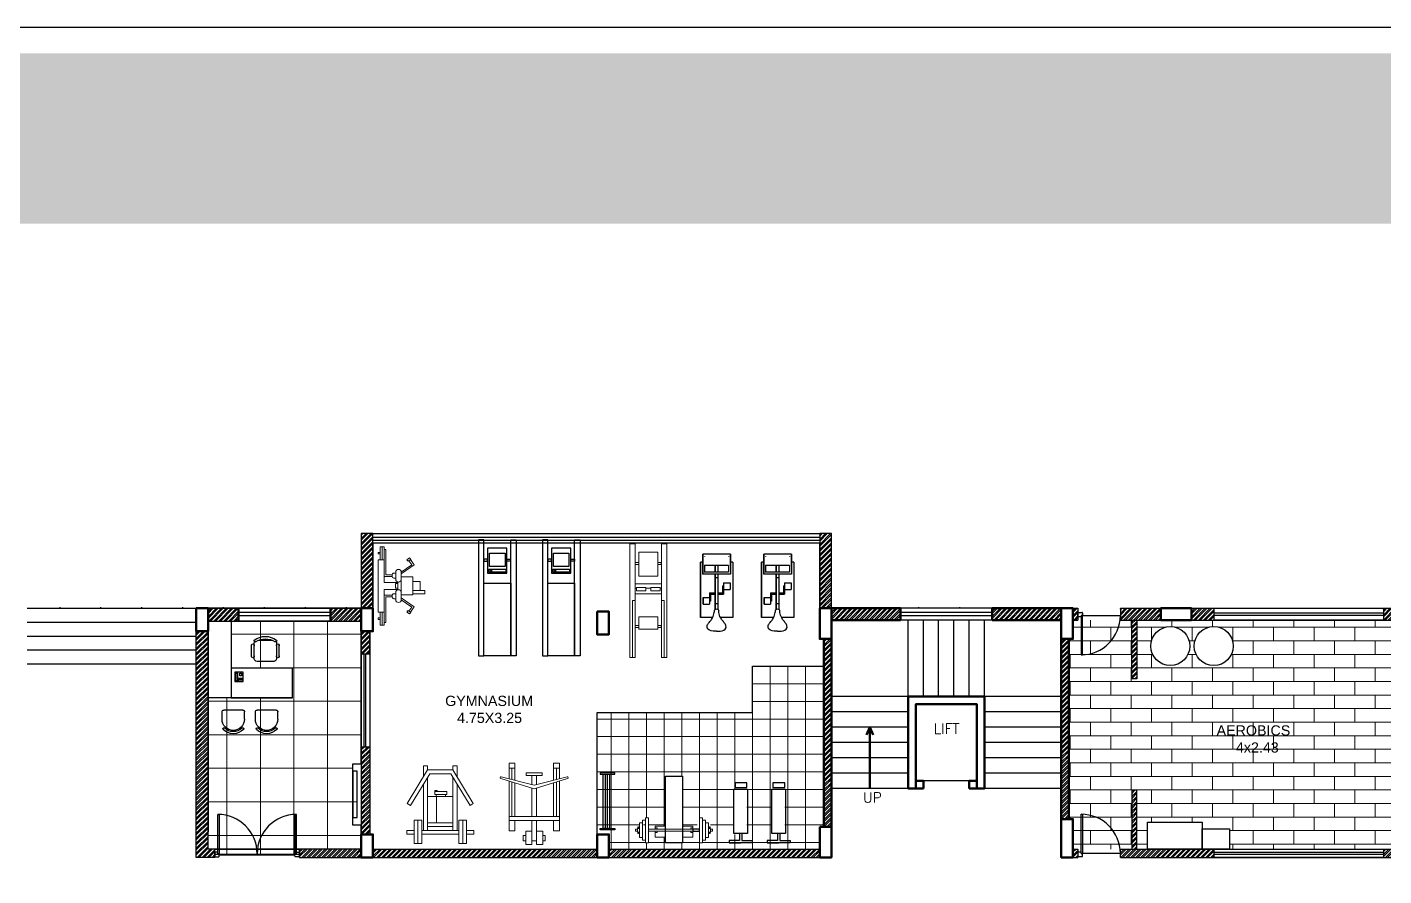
# Model space of a CAD drawing. Header units: millimetres. Extents: x 1521 to 3683, y 1649 to 3322.
# Drawn here: x 1606.5 to 1620.91, y 1668.2 to 1677.22 of the extents above; entities that cross this region are included whole.
import ezdxf
from ezdxf.enums import TextEntityAlignment as Align

# ---------------------------------------------------------------- set-up
doc = ezdxf.new("R2010")
doc.units = ezdxf.units.MM
doc.header["$LTSCALE"] = 0.1
doc.layers.add('4', color=6, linetype='Continuous')
for name, color, linetype, lineweight in [('___zmena A', 1, 'Continuous', 9), ('COL', 1, 'Continuous', 50), ('plan wall', 7, 'Continuous', 25), ('WALL', 7, 'Continuous', 50), ('WIN', 8, 'Continuous', 25)]:
    doc.layers.add(name, color=color, linetype=linetype, lineweight=lineweight)
doc.styles.add('ATTR', font='romans.shx', dxfattribs={"width": 0.8, "height": 2.52})
doc.styles.add('style3', font='simplex.shx')
doc.styles.add('WORKING', font='ARIALN.TTF')
pattern_1 = [(45, (959.437575, 807.466503), (-0.0265249055, 0.0265249055), []), (45, (959.437575, 807.48526), (-0.0265249055, 0.0265249055), [])]

# ---------------------------------------------------------------- blocks, each defined once
blk = doc.blocks.new('rotoper_plan')
at = {"color": 0, "linetype": 'Continuous'}
for p, q in [((-0.686, 0.175), (-0.686, 0.043)), ((-0.086, 0.175), (-0.686, 0.175)), ((-0.199, 0.15), (-0.218, 0.15)), ((-0.218, 0.15), (-0.218, -0.15)), ((-0.118, 0.15), (-0.199, 0.15)), ((-0.123, 0.15), (0, 0.15)), ((-0.005, 0.15), (-0.118, 0.15)), ((-0.086, 0.175), (-0.086, 0.15)), ((0, 0.15), (-0.005, 0.15)), ((0, 0.15), (0, -0.15)), ((-0.537, 0.015), (-0.597, 0.015)), ((-0.258, 0.015), (-0.537, 0.015)), ((-0.537, 0.015), (-0.537, -0.015)), ((-0.312, 0.075), (-0.432, 0.075)), ((-0.432, 0.065), (-0.432, 0.075)), ((-0.432, 0.015), (-0.432, 0.065)), ((-0.343, 0.065), (-0.432, 0.065)), ((-0.419, 0.015), (-0.419, 0.065)), ((-0.312, 0.145), (-0.383, 0.145)), ((-0.383, 0.075), (-0.383, 0.145)), ((-0.343, 0.065), (-0.343, 0.075)), ((-0.312, 0.075), (-0.312, 0.145)), ((-0.218, 0.015), (-0.258, 0.015)), ((-0.258, 0.015), (-0.258, -0.015)), ((-0.123, 0.13), (-0.194, 0.13)), ((-0.194, 0.13), (-0.194, -0.13)), ((-0.123, 0.015), (-0.194, 0.015)), ((-0.123, 0.13), (-0.123, -0.13)), ((-0.123, 0.015), (-0.123, -0.015)), ((-0.024, 0.13), (-0.025, 0.13)), ((-0.686, -0.043), (-0.686, -0.175)), ((-0.597, -0.015), (-0.484, -0.015)), ((-0.537, -0.015), (-0.597, -0.015)), ((-0.419, -0.075), (-0.539, -0.075)), ((-0.539, -0.145), (-0.539, -0.075)), ((-0.539, -0.145), (-0.468, -0.145)), ((-0.468, -0.145), (-0.539, -0.145)), ((-0.258, -0.015), (-0.537, -0.015)), ((-0.453, -0.015), (-0.529, -0.015)), ((-0.529, -0.015), (-0.352, -0.015)), ((-0.529, -0.015), (-0.453, -0.015)), ((-0.352, -0.015), (-0.529, -0.015)), ((-0.419, -0.065), (-0.508, -0.065)), ((-0.508, -0.065), (-0.508, -0.075)), ((-0.484, -0.015), (-0.453, -0.015)), ((-0.468, -0.145), (-0.468, -0.075)), ((-0.468, -0.145), (-0.468, -0.075)), ((-0.453, -0.015), (-0.432, -0.015)), ((-0.428, -0.015), (-0.432, -0.015)), ((-0.432, -0.065), (-0.432, -0.015)), ((-0.419, -0.015), (-0.428, -0.015)), ((-0.419, -0.015), (-0.263, -0.015)), ((-0.419, -0.065), (-0.419, -0.015)), ((-0.419, -0.075), (-0.419, -0.065)), ((-0.352, -0.015), (-0.263, -0.015)), ((-0.263, -0.015), (-0.352, -0.015)), ((-0.232, -0.015), (-0.324, -0.015)), ((-0.324, -0.015), (-0.232, -0.015)), ((-0.263, -0.015), (-0.232, -0.015)), ((-0.218, -0.015), (-0.258, -0.015)), ((-0.232, -0.015), (-0.218, -0.015)), ((-0.118, -0.13), (-0.199, -0.13)), ((-0.194, -0.015), (-0.123, -0.015)), ((-0.123, -0.015), (-0.194, -0.015)), ((-0.024, -0.13), (-0.025, -0.13)), ((-0.686, -0.175), (-0.086, -0.175)), ((-0.086, -0.175), (-0.686, -0.175)), ((-0.218, -0.15), (-0.213, -0.15)), ((-0.199, -0.15), (-0.218, -0.15)), ((-0.213, -0.15), (-0.194, -0.15)), ((-0.118, -0.15), (-0.199, -0.15)), ((-0.194, -0.15), (-0.123, -0.15)), ((-0.123, -0.15), (0, -0.15)), ((-0.005, -0.15), (-0.118, -0.15)), ((-0.086, -0.15), (-0.086, -0.175)), ((0, -0.15), (-0.005, -0.15))]:
    blk.add_line(p, q, dxfattribs=at)
for points in [[(-0.834, 0), (-0.834, 0.005), (-0.834, 0.019), (-0.833, 0.038), (-0.829, 0.059), (-0.822, 0.078), (-0.81, 0.094), (-0.794, 0.103), (-0.771, 0.101), (-0.762, 0.097), (-0.753, 0.092), (-0.745, 0.087), (-0.737, 0.08), (-0.729, 0.074), (-0.721, 0.067), (-0.713, 0.06), (-0.705, 0.054), (-0.689, 0.045), (-0.674, 0.037), (-0.658, 0.032), (-0.644, 0.028), (-0.631, 0.026), (-0.621, 0.024), (-0.615, 0.024), (-0.613, 0.024)], [(-0.834, 0), (-0.834, -0.005), (-0.834, -0.019), (-0.833, -0.038), (-0.829, -0.059), (-0.822, -0.078), (-0.81, -0.094), (-0.794, -0.103), (-0.771, -0.101), (-0.762, -0.097), (-0.753, -0.092), (-0.745, -0.087), (-0.737, -0.08), (-0.729, -0.074), (-0.721, -0.067), (-0.713, -0.06), (-0.705, -0.054), (-0.689, -0.045), (-0.674, -0.037), (-0.658, -0.032), (-0.644, -0.028), (-0.631, -0.026), (-0.621, -0.024), (-0.615, -0.024), (-0.613, -0.024)]]:
    blk.add_lwpolyline(points, dxfattribs=at)
blk.add_arc((-0.616, 0), 0.0238, 278.9612, 81.0411, dxfattribs=at)
blk = doc.blocks.new('vzpírací lavice')
at = {"layer": '___zmena A', "color": 7, "ltscale": 5}
for p, q in [((-506, 993), (-541, 993)), ((-541, 993), (-541, 957)), ((-506, 993), (-506, 1009)), ((-506, 1009), (-470, 1009)), ((-506, 993), (-506, 941)), ((-488, 1036), (-498, 1036)), ((-498, 1036), (-498, 1009)), ((-488, 1009), (-488, 1036)), ((-470, 993), (-470, 1108)), ((-416, 1108), (-470, 1108)), ((-470, 993), (-470, 842)), ((-416, 993), (-416, 1156)), ((-416, 1156), (-416, 993)), ((-361, 1156), (-416, 1156)), ((-416, 993), (-416, 794)), ((-416, 794), (-416, 993)), ((-361, 993), (-361, 1200)), ((-361, 1200), (-307, 1200)), ((-361, 1200), (-361, 993)), ((-361, 993), (-361, 750)), ((-361, 750), (-361, 993)), ((-307, 1200), (-307, 993)), ((421, 993), (-307, 993)), ((-307, 750), (-307, 993)), ((-186, 993), (-186, 1098)), ((-186, 1098), (0, 1098)), ((-186, 993), (-186, 1016)), ((-186, 1016), (-150, 1016)), ((-150, 1016), (-150, 993)), ((-121, 993), (607, 993)), ((0, 0), (0, 1200)), ((0, 1200), (300, 1200)), ((300, 0), (300, 1200)), ((486, 1098), (300, 1098)), ((486, 1016), (450, 1016)), ((450, 1016), (450, 993)), ((486, 993), (486, 1098)), ((486, 993), (486, 1016)), ((661, 1200), (607, 1200)), ((607, 1200), (607, 993)), ((607, 750), (607, 993)), ((661, 993), (661, 1200)), ((661, 1200), (661, 993)), ((661, 1156), (716, 1156)), ((661, 993), (661, 750)), ((661, 750), (661, 993)), ((716, 993), (716, 1156)), ((716, 1156), (716, 993)), ((716, 1108), (770, 1108)), ((716, 993), (716, 794)), ((716, 794), (716, 993)), ((770, 993), (770, 1108)), ((806, 1009), (770, 1009)), ((770, 993), (770, 842)), ((788, 1009), (788, 1036)), ((788, 1036), (798, 1036)), ((798, 1036), (798, 1009)), ((806, 993), (806, 1009)), ((806, 993), (841, 993)), ((806, 993), (806, 941)), ((841, 993), (841, 957)), ((-506, 957), (-541, 957)), ((-506, 941), (-470, 941)), ((-498, 914), (-498, 941)), ((-488, 914), (-498, 914)), ((-488, 941), (-488, 914)), ((-416, 842), (-470, 842)), ((-361, 794), (-416, 794)), ((-361, 750), (-307, 750)), ((421, 957), (-307, 957)), ((-186, 901), (-186, 957)), ((-186, 934), (-150, 934)), ((0, 901), (-186, 901)), ((-150, 934), (-150, 957)), ((-121, 957), (607, 957)), ((300, 901), (486, 901)), ((450, 934), (450, 957)), ((486, 934), (450, 934)), ((486, 901), (486, 957)), ((661, 750), (607, 750)), ((661, 794), (716, 794)), ((716, 842), (770, 842)), ((806, 941), (770, 941)), ((788, 941), (788, 914)), ((788, 914), (798, 914)), ((798, 914), (798, 941)), ((806, 957), (841, 957)), ((300, 0), (0, 0))]:
    blk.add_line(p, q, dxfattribs=at)
blk = doc.blocks.new('ddd')
at = {"layer": 'plan wall'}
for p, q in [((226275686580.91989, 349455260869.21539), (226275686580.91989, 349455260743.58807)), ((226275686620.91989, 349455260869.21539), (226275686620.91989, 349455260743.58807)), ((226275686580.91989, 349455260743.58807), (226275686394.23669, 349455260743.58807)), ((226275686394.23669, 349455260743.58807), (226275686394.23669, 349455260703.58807)), ((226275686394.23669, 349455260703.58807), (226275686600.91989, 349455260703.58807)), ((226275686807.60309, 349455260703.58807), (226275686600.91989, 349455260703.58807)), ((226275686620.91989, 349455260743.58807), (226275686807.60309, 349455260743.58807)), ((226275686807.60309, 349455260743.58807), (226275686807.60309, 349455260703.58807))]:
    blk.add_line(p, q, dxfattribs=at)
for points in [[(226275686722.34561, 349455260869.21539), (226275686479.49411, 349455260869.21539), (226275686479.49411, 349455261667.58899), (226275686722.34561, 349455261667.58899)], [(226275686498.53479, 349455261698.73853), (226275686712.93039, 349455261698.73853), (226275686712.93039, 349455261784.46118), (226275686498.53479, 349455261784.46118)]]:
    blk.add_lwpolyline(points, close=True, dxfattribs=at)
blk = doc.blocks.new('multipress')
at = {"layer": '___zmena A', "color": 7, "ltscale": 5}
for points in [[(-776, 1164), (-903, 1164), (-903, 1231), (-776, 1231)], [(-637, 1231), (30, 1231)], [(170, 1231), (297, 1231), (297, 1164), (170, 1164)], [(30, 1164), (-637, 1164)], [(-607, 333), (-607, 1164), (-531, 1164), (-531, 207)], [(0, 333), (0, 1164), (-76, 1164), (-76, 207)], [(-493, 144), (-839, 717), (-897, 683), (-531, 77)], [(-114, 144), (233, 717), (290, 683), (-76, 77)], [(-531, 77), (-531, 0), (-607, 0), (-607, 203)], [(-531, 77), (-76, 77)], [(-114, 144), (-493, 144)], [(-76, 77), (-76, 0), (0, 0), (0, 203)]]:
    blk.add_lwpolyline(points, dxfattribs=at)
for points in [[(-776, 1400), (-707, 1400), (-707, 982), (-776, 982)], [(-707, 1400), (-637, 1400), (-637, 982), (-707, 982)], [(100, 1400), (30, 1400), (30, 982), (100, 982)], [(170, 1400), (100, 1400), (100, 982), (170, 982)], [(-531, 1093), (-76, 1093), (-76, 1027), (-531, 1027)], [(-531, 1027), (-369, 1027), (-369, 555), (-531, 555)], [(-369, 1027), (-76, 1027), (-76, 555), (-369, 555)], [(-400, 520), (-188, 520), (-188, 465), (-400, 465)], [(-379, 520), (-210, 520), (-210, 555), (-379, 555)], [(-400, 465), (-359, 465), (-359, 445), (-400, 445)]]:
    blk.add_lwpolyline(points, close=True, dxfattribs=at)
blk = doc.blocks.new('přitahovací hrazda')
at = {"layer": '___zmena A', "color": 7, "ltscale": 5}
for p, q in [((-853, 340), (-853, 964)), ((-52, 340), (-52, 964)), ((-453, 465), (-1053, 279)), ((-453, 401), (-1045, 248)), ((-853, 94), (-853, 297)), ((-454, 465), (146, 279)), ((-454, 401), (138, 248)), ((-52, 94), (-52, 297)), ((-905, 94), (-802, 94)), ((-104, 94), (0, 94))]:
    blk.add_line(p, q, dxfattribs=at)
for points in [[(-493, 1466), (-605, 1466), (-605, 1229), (-493, 1229)], [(-412, 1466), (-300, 1466), (-300, 1229), (-412, 1229)], [(-605, 1400), (-649, 1400), (-649, 1303), (-605, 1303)], [(-300, 1400), (-256, 1400), (-256, 1303), (-300, 1303)], [(-905, 1037), (0, 1037), (0, 964), (-905, 964)], [(-596, 227), (-311, 227), (-311, 174), (-596, 174)]]:
    blk.add_lwpolyline(points, close=True, dxfattribs=at)
for points in [[(-493, 1037), (-493, 1400), (-412, 1400), (-412, 1037)], [(-802, 1037), (-802, 1219), (-905, 1219), (-905, 324)], [(-104, 1037), (-104, 1219), (0, 1219), (0, 324)], [(-802, 356), (-802, 964)], [(-493, 452), (-493, 964)], [(-412, 964), (-412, 452)], [(-104, 356), (-104, 964)], [(-905, 284), (-905, 0), (-802, 0), (-802, 311)], [(-412, 390), (-412, 227), (-493, 227), (-493, 390)], [(0, 283), (0, 0), (-104, 0), (-104, 310)]]:
    blk.add_lwpolyline(points, dxfattribs=at)
for centre, start, end in [((-1049, 263), 104.5105, 284.5105), ((142, 263), 255.4895, 75.4895)]:
    blk.add_arc(centre, 16, start, end, dxfattribs=at)
blk = doc.blocks.new('posilovač prsou')
at = {"layer": '___zmena A', "color": 7, "ltscale": 5}
for points in [[(-604, -38), (-577, -38), (-577, 0), (-604, 0)], [(604, -38), (577, -38), (577, 0), (604, 0)], [(-472, -74), (-706, -74), (-706, -38), (-472, -38)], [(-472, -111), (-706, -111), (-706, -74), (-472, -74)], [(472, -74), (706, -74), (706, -38), (472, -38)], [(472, -111), (706, -111), (706, -74), (472, -74)], [(-42, -354), (42, -354), (42, -315), (-42, -315)], [(-443, -539), (-471, -519), (-505, -568), (-478, -587)], [(81, -628), (145, -628), (145, -841), (81, -841)], [(443, -539), (471, -519), (505, -568), (478, -587)]]:
    blk.add_lwpolyline(points, close=True, dxfattribs=at)
for points in [[(-62, -111), (-472, -111), (-472, 0), (0, 0)], [(62, -111), (472, -111), (472, 0), (0, 0)], [(-167, -111), (-657, -111), (-657, -140), (-198, -140)], [(-198, -111), (-167, -111), (-167, -255)], [(-198, -254), (-198, -140)], [(-62, -111), (-62, -354), (-20, -354)], [(62, -111), (62, -354), (20, -354)], [(198, -111), (167, -111), (167, -255)], [(167, -111), (657, -111), (657, -140), (198, -140)], [(198, -254), (198, -140)], [(-217, -418), (-379, -648), (-401, -633)], [(-381, -605), (-249, -418)], [(-248, -318), (-119, -318)], [(-119, -418), (-248, -418)], [(-230, -285), (-230, -318), (-140, -318), (-140, -285)], [(-181, -252), (-188, -252)], [(0, -417), (-162, -417), (-162, -628), (0, -628)], [(-112, -417), (0, -417)], [(0, -354), (-72, -354)], [(0, -354), (72, -354)], [(112, -417), (0, -417)], [(0, -417), (162, -417), (162, -628), (0, -628)], [(248, -318), (119, -318)], [(119, -418), (248, -418)], [(230, -285), (230, -318), (140, -318), (140, -285)], [(181, -252), (188, -252)], [(217, -418), (379, -648), (401, -633)], [(381, -605), (249, -418)], [(-401, -633), (-474, -582), (-454, -553), (-381, -605)], [(0, -628), (-81, -628), (-81, -757), (0, -757)], [(0, -628), (81, -628), (81, -757), (0, -757)], [(401, -633), (474, -582), (454, -553), (381, -605)]]:
    blk.add_lwpolyline(points, dxfattribs=at)
for centre, start, end in [((-248, -368), 90, 270), ((-119, -368), 270, 90), ((119, -368), 90, 270), ((248, -368), 270, 90)]:
    blk.add_arc(centre, 49.9, start, end, dxfattribs=at)
for start_param, end_param in [(3.141593, 6.283185), (7.779961, 7.928003)]:
    blk.add_ellipse((-185, -285), major_axis=(-45.2, 0), ratio=0.726738, start_param=start_param, end_param=end_param, dxfattribs=at)
at = {"layer": '___zmena A', "color": 7, "ltscale": 5, "extrusion": (0, 0, -1)}
for start_param, end_param in [(3.141593, 6.283185), (7.779961, 7.928003)]:
    blk.add_ellipse((185, -285), major_axis=(45.2, 0), ratio=0.726738, start_param=start_param, end_param=end_param, dxfattribs=at)
blk = doc.blocks.new('CHAIR7')
for p, q in [((5.1, 15), (17.9, 15)), ((0, 9), (0, -9)), ((20, 12), (3, 12)), ((23, -7.4), (23, 7.4)), ((3, -12), (20, -12)), ((5.1, -15), (17.9, -15))]:
    blk.add_line(p, q)
for centre, radius, start, end in [((5.6, 13.5), 1.56, 73.7398, 286.2602), ((17.4, 13.5), 1.56, 253.7398, 106.2602), ((3, 9), 3, 90, 180), ((20, 9), 3, 62.4156, 90), ((22.3, 11.1), 1.1, 53.3099, 212.0274), ((4.8, 0), 19.6, 327.5758, 32.4242), ((7, 0), 20, 323.1301, 36.8699), ((3, -9), 3, 180, 270), ((5.6, -13.5), 1.56, 73.7398, 286.2602), ((17.4, -13.5), 1.56, 253.7398, 106.2602), ((20, -9), 3, 270, 297.5844), ((22.3, -11.1), 1.1, 147.9726, 306.6901)]:
    blk.add_arc(centre, radius, start, end)
blk = doc.blocks.new('http...pointasearch.autodesk.com.GeneralSymbolsCatalog.idropxml.MULTI_LINE_TELEPHONE.xml.MULTI_LINE_TELEPHONE')
for p, q in [((-4.5, 0), (4.5, 0)), ((-4.5, -10), (-4.5, 0)), ((4.5, 0), (4.5, -10)), ((4.5, -10), (-4.5, -10)), ((-4, -0.5), (-4, -3)), ((-4, -3), (-3.25, -3)), ((-1.25, -0.5), (-3.75, -0.5)), ((-3.75, -0.5), (-3.75, -2.75)), ((-3.75, -2.75), (-3.25, -2.75)), ((-3.75, -9.5), (-3.75, -7.25)), ((-3.75, -7.25), (-3.25, -7.25)), ((-1.25, -9.5), (-3.75, -9.5)), ((-3.25, -1), (-1.75, -1)), ((-3.25, -1), (-3.25, -9)), ((-3.25, -9), (-1.75, -9)), ((-1.75, -9), (-1.75, -1)), ((-1.75, -2.75), (-1.25, -2.75)), ((-1.75, -3), (-1, -3)), ((-1.75, -7.25), (-1.25, -7.25)), ((-1.25, -2.75), (-1.25, -0.5)), ((-1.25, -7.25), (-1.25, -9.5)), ((-1, -3), (-1, -0.5)), ((-0.5, -1.5), (-0.5, -3.5)), ((4, -1.5), (-0.5, -1.5)), ((-0.5, -2.5), (4, -2.5)), ((-0.5, -3.5), (4, -3.5)), ((0.75, -6), (0.75, -9)), ((2.75, -6), (0.75, -6)), ((0.75, -9), (2.75, -9)), ((2.75, -9), (2.75, -6)), ((4, -3.5), (4, -1.5))]:
    blk.add_line(p, q)
at = {"style": 'ATTR', "width": 0.8, "flags": 9}
blk.add_attdef('ESTCODE', (0, 0), '', height=0.0000256, dxfattribs=at)
blk = doc.blocks.new('chair cor')
for p, q in [((-27.5, 22.5), (-27.5, 4)), ((23.5, 0), (-23.5, 0)), ((27.5, 22.5), (27.5, 4))]:
    blk.add_line(p, q)
for centre, radius, start, end in [((0, 22.5), 27.5, 0, 180), ((-23.4, 45.8), 2.5, 135, 315.221), ((0, 22.5), 35.5, 45.1027, 135.1027), ((0, 22.5), 30.5, 45.1196, 135.1196), ((23.3, 45.9), 2.5, 225, 45.1105), ((-23.5, 4), 4, 179.6528, 270), ((23.5, 4), 4, 270, 0.3472)]:
    blk.add_arc(centre, radius, start, end)
blk = doc.blocks.new('posilovač břišních svalů')
at = {"layer": '___zmena A', "color": 7, "ltscale": 5}
for p, q in [((-1219, 534), (-1219, 556)), ((-1219, 284), (-1219, 368)), ((-1219, 118), (-1219, 94))]:
    blk.add_line(p, q, dxfattribs=at)
for points in [[(-2000, 650), (0, 650), (0, 556), (-2000, 556)], [(-1856, 493), (-1428, 493), (-1428, 160), (-1856, 160)], [(-1636, 493), (-1669, 493), (-1669, 556), (-1636, 556)], [(-1295, 556), (-1119, 556), (-1119, 94), (-1295, 94)], [(-1233, 534), (-1175, 534), (-1175, 368), (-1233, 368)], [(-1000, 556), (0, 556), (0, 603), (-1000, 603)], [(-712, 493), (-495, 493), (-495, 160), (-712, 160)], [(-527, 493), (-560, 493), (-560, 556), (-527, 556)], [(-1233, 284), (-1175, 284), (-1175, 118), (-1233, 118)], [(-2000, 0), (0, 0), (0, 94), (-2000, 94)], [(-1636, 160), (-1669, 160), (-1669, 97), (-1636, 97)], [(-1000, 94), (0, 94), (0, 47), (-1000, 47)], [(-527, 160), (-560, 160), (-560, 97), (-527, 97)]]:
    blk.add_lwpolyline(points, close=True, dxfattribs=at)
blk = doc.blocks.new('dd')
at = {"layer": 'plan wall', "elevation": 0}
for points in [[(226275675447.67401, 349455262498.04309), (226275675447.67401, 349455260498.04303), (226275675541.67151, 349455260498.04303), (226275675541.67151, 349455262498.04309)], [(226275675604.4386, 349455262353.83917), (226275675604.4386, 349455261925.93341), (226275675937.91891, 349455261925.93341), (226275675937.91891, 349455262353.83917)], [(226275676097.67401, 349455262498.04309), (226275676097.67401, 349455260498.04303), (226275676003.67651, 349455260498.04303), (226275676003.67651, 349455262498.04309)], [(226275675604.4386, 349455262133.98889), (226275675604.4386, 349455262166.82397), (226275675541.67151, 349455262166.82397), (226275675541.67151, 349455262133.98889)], [(226275675937.91891, 349455262133.98889), (226275675937.91891, 349455262166.82397), (226275676000.686, 349455262166.82397), (226275676000.686, 349455262133.98889)], [(226275675541.67151, 349455261753.96271), (226275676003.67651, 349455261753.96271), (226275676003.67651, 349455260498.04303), (226275675541.67151, 349455260498.04303)]]:
    blk.add_lwpolyline(points, close=True, dxfattribs=at)
at = {"layer": 'plan wall'}
for points in [[(226275675640.1004, 349455262272.15167), (226275675906.49438, 349455262272.15167), (226275675906.49438, 349455262040.49579), (226275675640.1004, 349455262040.49579)], [(226275675625.30789, 349455261992.8797), (226275675918.10849, 349455261992.8797), (226275675918.10849, 349455261942.91687), (226275675625.30789, 349455261942.91687)]]:
    blk.add_lwpolyline(points, close=True, dxfattribs=at)
blk.add_circle((226275675662.66821, 349455261965.49158), 11.87299, dxfattribs=at)
blk = doc.blocks.new('A$C3F6A36EA')
h = blk.add_hatch(color=10)
h.set_gradient(color1=(22, 110, 12), color2=(129, 189, 10), tint=0.46)
h.paths.add_polyline_path([(-44.213, 20.41), (-3.313, 20.41), (-3.313, 22.222), (-44.213, 22.222)])
at = {"color": 0}
blk.add_lwpolyline([(-44.213, 22.5), (-3.313, 22.5), (-3.313, -5.276), (-44.213, -5.276)], close=True, dxfattribs=at)

msp = doc.modelspace()

# ---------------------------------------------------------------- hatches: boundary and pattern name
h = msp.add_hatch()
h.set_pattern_fill('STEEL', color=256, scale=0.011815, style=0)
h.set_pattern_definition(pattern_1)
h.paths.add_polyline_path([(1610.1749, 1671.7347), (1610.1749, 1671.8345), (1610.0501, 1671.8345), (1610.0501, 1671.0414), (1610.1749, 1671.0414)])
h = msp.add_hatch()
h.set_pattern_fill('STEEL', color=256, scale=0.011815, style=0)
h.set_pattern_definition(pattern_1)
h.paths.add_polyline_path([(1615.0455, 1671.8345), (1614.9208, 1671.8345), (1614.9208, 1671.7347), (1614.9208, 1671.0414), (1615.0455, 1671.0414)])
h.paths.add_polyline_path([(1615.7777, 1671.0414), (1615.0455, 1671.0414), (1615.0455, 1670.9166), (1615.7777, 1670.9166)])
h.paths.add_polyline_path([(1615.0455, 1670.7159), (1614.9642, 1670.7159), (1614.9642, 1670.4267), (1614.9642, 1668.7199), (1615.0455, 1668.7199)])
h.paths.add_polyline_path([(1614.9208, 1668.4831), (1612.6807, 1668.4831), (1612.6807, 1668.3945), (1614.9208, 1668.3945)])
h.paths.add_polyline_path([(1612.5559, 1668.4831), (1610.1749, 1668.4831), (1610.1749, 1668.3945), (1612.5559, 1668.3945)])
h = msp.add_hatch()
h.set_pattern_fill('STEEL', color=256, scale=0.011815, style=0)
h.set_pattern_definition(pattern_1)
h.paths.add_polyline_path([(1608.7463, 1671.0414), (1608.4229, 1671.0414), (1608.4229, 1670.9055), (1608.6702, 1670.9055), (1608.7463, 1670.9055)])
h.paths.add_polyline_path([(1610.0501, 1671.0414), (1609.7226, 1671.0414), (1609.7226, 1670.9055), (1610.0501, 1670.9055)])
h = msp.add_hatch()
h.set_pattern_fill('STEEL', color=256, scale=0.011815, style=0)
h.set_pattern_definition(pattern_1)
h.paths.add_polyline_path([(1617.6645, 1671.0414), (1617.611, 1671.0414), (1617.611, 1670.9166), (1617.6645, 1670.9166)])
h.paths.add_polyline_path([(1617.5676, 1670.7159), (1617.4863, 1670.7159), (1617.4863, 1669.9403), (1617.4863, 1668.8013), (1617.5676, 1668.8013)])
h.paths.add_polyline_path([(1617.4863, 1671.0414), (1616.754, 1671.0414), (1616.754, 1670.9166), (1617.4863, 1670.9166)])
h.paths.add_polyline_path([(1618.5439, 1671.0414), (1618.1145, 1671.0414), (1618.1145, 1670.9166), (1618.5439, 1670.9166)])
h.paths.add_polyline_path([(1619.1107, 1671.0414), (1618.8694, 1671.0414), (1618.8694, 1670.9166), (1619.1107, 1670.9166)])
h.paths.add_polyline_path([(1621.5705, 1671.0414), (1620.9085, 1671.0414), (1620.9085, 1670.9166), (1621.5705, 1670.9166)])
h.paths.add_polyline_path([(1622.034, 1671.0414), (1621.8959, 1671.0414), (1621.8959, 1670.9166), (1622.034, 1670.9166)])
h.paths.add_polyline_path([(1623.8919, 1671.0414), (1623.7441, 1671.0414), (1623.7441, 1670.9166), (1623.8919, 1670.9166)])
h.paths.add_polyline_path([(1625.3021, 1671.0414), (1624.9106, 1671.0414), (1624.2173, 1671.0414), (1624.2173, 1670.9166), (1625.1662, 1670.9166), (1625.1662, 1670.5122), (1625.3021, 1670.5122)])
h.paths.add_polyline_path([(1621.6952, 1670.9166), (1621.5705, 1670.9166), (1621.5705, 1668.7199), (1621.6952, 1668.7199)])
h.paths.add_polyline_path([(1621.5705, 1668.4831), (1620.9085, 1668.4831), (1620.9085, 1668.3945), (1621.5705, 1668.3945)])
h.paths.add_polyline_path([(1621.6952, 1668.3945), (1621.5705, 1668.3945), (1621.5705, 1668.3561), (1621.6952, 1668.3561)])
h.paths.add_polyline_path([(1619.1107, 1668.4831), (1618.1145, 1668.4831), (1618.1145, 1668.3945), (1619.1107, 1668.3945)])
h.paths.add_polyline_path([(1617.6645, 1668.4831), (1617.611, 1668.4831), (1617.611, 1668.3945), (1617.6645, 1668.3945)])
at = {"lineweight": 0}
h = msp.add_hatch(dxfattribs=at)
h.set_pattern_fill('NET', color=9, scale=0.11224, style=0)
h.set_pattern_definition([(0, (0, 93.14776), (0, 0.35636287), []), (90, (0, 93.14776), (-0.35636287, 0), [])])
h.paths.add_polyline_path([(1608.4945, 1668.4831), (1609.3945, 1668.4831), (1609.3945, 1668.4248), (1608.4945, 1668.4248)])
h.paths.add_polyline_path([(1610.0084, 1668.8178), (1609.9623, 1668.8178), (1609.9623, 1669.3091), (1610.0084, 1669.3091)])
h.paths.add_polyline_path([(1610.0501, 1668.7373), (1609.9623, 1668.7373), (1609.9623, 1669.3879), (1610.0501, 1669.3879), (1610.0501, 1670.9055), (1608.6702, 1670.9055), (1608.6702, 1670.4045), (1609.3197, 1670.4045), (1609.3197, 1670.0895), (1608.4229, 1670.0895), (1608.4229, 1668.4831), (1610.0501, 1668.4831)])
h = msp.add_hatch()
h.set_pattern_fill('STEEL', color=256, scale=0.011815, style=0)
h.set_pattern_definition(pattern_1)
h.paths.add_polyline_path([(1618.2896, 1670.2924), (1618.236, 1670.2924), (1618.236, 1670.9166), (1618.2896, 1670.9166)])
h = msp.add_hatch()
h.set_pattern_fill('STEEL', color=256, scale=0.011815, style=0)
h.set_pattern_definition(pattern_1)
h.paths.add_polyline_path([(1608.2982, 1670.7973), (1608.4229, 1670.7973), (1608.4229, 1668.4831), (1608.2982, 1668.4831)])
h.paths.add_polyline_path([(1608.2982, 1668.4831), (1608.4945, 1668.4831), (1608.4945, 1668.3945), (1608.2982, 1668.3945)])
h = msp.add_hatch()
h.set_pattern_fill('STEEL', color=256, scale=0.011815, style=0)
h.set_pattern_definition(pattern_1)
h.paths.add_polyline_path([(1610.1407, 1670.7973), (1610.0501, 1670.7973), (1610.0501, 1670.5582), (1610.1407, 1670.5582)])
h = msp.add_hatch(dxfattribs=at)
h.set_pattern_fill('NET', color=8, scale=0.059074, style=0)
h.set_pattern_definition([(0, (959.43757, 807.4665), (0, 0.187559406), []), (90, (959.43757, 807.4665), (-0.187559406, 0), [])])
h.paths.add_polyline_path([(1613.4616, 1668.5495), (1613.2844, 1668.5495), (1613.2844, 1669.2584), (1613.4616, 1669.2584)])
h.paths.add_polyline_path([(1613.0066, 1668.8155), (1613.0711, 1668.8155), (1613.0711, 1668.6039), (1613.0066, 1668.6039)])
h.paths.add_polyline_path([(1613.7602, 1668.6056), (1613.6957, 1668.6056), (1613.6957, 1668.8172), (1613.7602, 1668.8172)])
h.paths.add_polyline_path([(1613.2199, 1668.7262), (1613.2844, 1668.7262), (1613.2844, 1668.6097), (1613.2199, 1668.6097)])
h.paths.add_polyline_path([(1613.1034, 1668.8155), (1613.1034, 1668.5495), (1613.0711, 1668.5495), (1613.0388, 1668.8155)])
h.paths.add_polyline_path([(1613.675, 1668.5495), (1613.6427, 1668.5495), (1613.6104, 1668.8155), (1613.675, 1668.8155)])
h.paths.add_polyline_path([(1613.6427, 1668.8155), (1613.675, 1668.8155), (1613.675, 1668.6056), (1613.6957, 1668.6056), (1613.6957, 1668.8172), (1613.6427, 1668.8172)])
h.paths.add_polyline_path([(1614.1481, 1668.6388), (1614.0047, 1668.6388), (1614.0047, 1669.1104), (1614.1481, 1669.1104)])
h.paths.add_polyline_path([(1614.9612, 1670.4512), (1614.9612, 1670.4267), (1614.2075, 1670.4267), (1614.2075, 1669.9339), (1612.5559, 1669.9339), (1612.5559, 1668.6386), (1612.6807, 1668.6386), (1612.6807, 1668.4831), (1614.9208, 1668.4831), (1614.9208, 1668.7199), (1614.9642, 1668.7199), (1614.9642, 1670.4512)])
h.paths.add_polyline_path([(1614.408, 1669.1104), (1614.5515, 1669.1104), (1614.5515, 1668.6388), (1614.408, 1668.6388)])
h = msp.add_hatch()
h.set_pattern_fill('STEEL', color=256, scale=0.011815, style=0)
h.set_pattern_definition(pattern_1)
h.paths.add_polyline_path([(1610.1407, 1669.5701), (1610.0501, 1669.5701), (1610.0501, 1668.6386), (1610.1407, 1668.6386)])
h = msp.add_hatch()
h.set_pattern_fill('STEEL', color=256, scale=0.011815, style=0)
h.set_pattern_definition(pattern_1)
h.paths.add_polyline_path([(1618.2896, 1669.1073), (1618.236, 1669.1073), (1618.236, 1668.4831), (1618.2896, 1668.4831)])
h = msp.add_hatch()
h.set_pattern_fill('STEEL', color=256, scale=0.011815, style=0)
h.set_pattern_definition(pattern_1)
h.paths.add_polyline_path([(1610.0501, 1668.4831), (1609.3945, 1668.4831), (1609.3945, 1668.3945), (1610.0501, 1668.3945)])
at = {"layer": 'WIN', "lineweight": 0}
h = msp.add_hatch(dxfattribs=at)
h.set_pattern_fill('AR-BRSTD', color=9, scale=0.002127, style=0)
h.set_pattern_definition([(0, (959.43757, 807.4665), (0, 0.14406363), []), (90, (959.43757, 807.4665), (-0.216068436, 0.14406363), [0.14406363, -0.14406363])])
edge = h.paths.add_edge_path()
edge.add_arc((1619.107, 1670.6398), 0.2072, 0, 360)
edge = h.paths.add_edge_path()
edge.add_arc((1618.645, 1670.6398), 0.2072, 0, 360)
h.paths.add_polyline_path([(1617.5676, 1668.8013), (1617.611, 1668.8013), (1617.611, 1668.4831), (1618.236, 1668.4831), (1618.236, 1669.1073), (1618.2896, 1669.1073), (1618.2896, 1668.4831), (1618.4028, 1668.4831), (1618.4028, 1668.7701), (1618.9834, 1668.7701), (1618.9834, 1668.699), (1619.2743, 1668.699), (1619.2743, 1668.4831), (1621.5705, 1668.4831), (1621.5705, 1670.9166), (1618.2896, 1670.9166), (1618.2896, 1670.2924), (1618.236, 1670.2924), (1618.236, 1670.9166), (1617.611, 1670.9166), (1617.611, 1670.7159), (1617.5676, 1670.7159)])

# ---------------------------------------------------------------- linework, layer by layer
for p, q in [((1610.1749, 1671.7962), (1614.9208, 1671.7962)), ((1610.1749, 1671.7657), (1614.9208, 1671.7657)), ((1606.5012, 1671.0413), (1608.2982, 1671.0414)), ((1608.4229, 1671.0414), (1610.1749, 1671.0414)), ((1617.611, 1671.0414), (1617.6645, 1671.0414)), ((1617.6645, 1671.0414), (1617.6645, 1670.9166)), ((1618.1145, 1671.0414), (1618.8694, 1671.0414)), ((1618.1145, 1671.0414), (1618.1145, 1670.9166)), ((1618.8694, 1671.0414), (1621.5705, 1671.0414)), ((1608.4229, 1670.9055), (1610.0501, 1670.9055)), ((1608.4229, 1670.9055), (1608.4229, 1668.6654)), ((1617.611, 1670.9166), (1617.6645, 1670.9166)), ((1617.6967, 1670.9649), (1617.7127, 1670.9649)), ((1617.6967, 1670.9649), (1617.6967, 1670.9489)), ((1617.7127, 1670.9649), (1618.1145, 1670.9649)), ((1618.1145, 1670.9166), (1622.034, 1670.9166)), ((1608.2981, 1668.3945), (1608.2982, 1670.7973)), ((1608.4229, 1670.7973), (1608.2982, 1670.7973)), ((1608.4229, 1670.7973), (1608.2982, 1670.7973)), ((1608.4229, 1668.4831), (1608.4229, 1670.7973)), ((1610.0501, 1670.5582), (1610.0501, 1670.7973)), ((1610.1407, 1670.5582), (1610.1407, 1670.7973)), ((1610.0501, 1670.5582), (1610.1407, 1670.5582)), ((1610.0794, 1670.5582), (1610.0794, 1669.5701)), ((1610.0954, 1670.5582), (1610.0954, 1669.5701)), ((1609.3197, 1670.0895), (1608.6702, 1670.0895)), ((1608.3349, 1669.7391), (1608.3349, 1669.7394)), ((1610.0501, 1669.5701), (1610.0501, 1668.6386)), ((1610.0501, 1669.5701), (1610.1407, 1669.5701)), ((1610.1407, 1669.5701), (1610.1407, 1668.6386)), ((1608.4945, 1668.4831), (1608.4229, 1668.4831)), ((1608.4945, 1668.3945), (1608.4945, 1668.4831)), ((1608.5267, 1668.4328), (1608.5267, 1668.4489)), ((1609.3624, 1668.4328), (1609.3624, 1668.4489)), ((1610.0501, 1668.4831), (1609.3945, 1668.4831)), ((1609.3945, 1668.3945), (1609.3945, 1668.4831)), ((1610.1749, 1668.4831), (1612.5559, 1668.4831)), ((1612.6807, 1668.4831), (1614.9208, 1668.4831)), ((1614.5833, 1668.5618), (1614.5833, 1668.5618)), ((1617.611, 1668.4831), (1617.6645, 1668.4831)), ((1617.6645, 1668.4831), (1617.6645, 1668.3945)), ((1617.6967, 1668.4348), (1617.6967, 1668.4509)), ((1617.6967, 1668.4348), (1617.7127, 1668.4348)), ((1618.1145, 1668.4348), (1617.7127, 1668.4348)), ((1618.1145, 1668.4831), (1621.5705, 1668.4831)), ((1618.1145, 1668.3945), (1618.1145, 1668.4831)), ((1608.4945, 1668.3945), (1608.2981, 1668.3945)), ((1608.5267, 1668.4328), (1608.5428, 1668.4328)), ((1608.5428, 1668.42), (1609.3463, 1668.42)), ((1609.3624, 1668.4328), (1609.3463, 1668.4328)), ((1609.3945, 1668.3945), (1610.0501, 1668.3945)), ((1610.1749, 1668.3945), (1612.5559, 1668.3945)), ((1612.6807, 1668.3945), (1614.9208, 1668.3945)), ((1617.611, 1668.3945), (1617.6645, 1668.3945)), ((1618.1145, 1668.3945), (1621.5705, 1668.3945))]:
    msp.add_line(p, q)
at = {"color": 253}
for p, q in [((1606.5012, 1671.0412), (1608.2982, 1671.0413)), ((1606.5012, 1670.8936), (1608.2982, 1670.8937)), ((1606.5012, 1670.7459), (1608.2982, 1670.746)), ((1606.5012, 1670.5982), (1608.2982, 1670.5983)), ((1606.5012, 1670.4505), (1608.2982, 1670.4506))]:
    msp.add_line(p, q, dxfattribs=at)
at = {"color": 3}
for p, q in [((1606.8507, 1671.0413), (1606.8507, 1671.0527)), ((1607.2852, 1671.0413), (1607.2852, 1671.0527)), ((1607.7197, 1671.0413), (1607.7197, 1671.0527)), ((1608.1542, 1671.0413), (1608.1542, 1671.0527)), ((1608.5887, 1671.0413), (1608.5887, 1671.0527)), ((1609.0232, 1671.0413), (1609.0232, 1671.0527)), ((1609.4577, 1671.0413), (1609.4577, 1671.0527)), ((1609.8922, 1671.0413), (1609.8922, 1671.0527)), ((1610.1584, 1671.0779), (1610.1584, 1671.078)), ((1615.1062, 1671.0413), (1615.1062, 1671.0527)), ((1615.5407, 1671.0413), (1615.5407, 1671.0527)), ((1615.9752, 1671.0413), (1615.9752, 1671.0527)), ((1616.4097, 1671.0414), (1616.4097, 1671.0527)), ((1616.8442, 1671.0414), (1616.8442, 1671.0527)), ((1617.2787, 1671.0414), (1617.2787, 1671.0527)), ((1610.3267, 1671.0068), (1610.3267, 1671.0069))]:
    msp.add_line(p, q, dxfattribs=at)
for points in [[(1610.1749, 1671.8345), (1610.0501, 1671.8345), (1610.0501, 1671.0413), (1610.1749, 1671.0413)], [(1610.1749, 1671.8345), (1614.9208, 1671.8345), (1614.9208, 1671.7347), (1610.1749, 1671.7347)], [(1614.9208, 1671.0414), (1615.0455, 1671.0414), (1615.0455, 1671.8345), (1614.9208, 1671.8345)], [(1608.4229, 1671.0414), (1610.1749, 1671.0414), (1610.1749, 1671.0414), (1608.4229, 1671.0414)], [(1619.1107, 1671.0414), (1620.9085, 1671.0414), (1620.9085, 1670.9166), (1619.1107, 1670.9166)], [(1608.6702, 1670.0895), (1608.4229, 1670.0895), (1608.4229, 1670.9055), (1608.6702, 1670.9055)], [(1608.4229, 1670.9055), (1610.0501, 1670.9055), (1610.0501, 1668.4831), (1608.4229, 1668.4831)], [(1617.7127, 1670.9649), (1617.6967, 1670.9649), (1617.6967, 1670.5471), (1617.7127, 1670.5471)], [(1618.2896, 1670.2924), (1618.236, 1670.2924), (1618.236, 1670.9166), (1618.2896, 1670.9166)], [(1609.3197, 1670.0895), (1609.3197, 1670.4045), (1608.6702, 1670.4045), (1608.6702, 1670.0895)], [(1609.9623, 1669.3879), (1610.0501, 1669.3879), (1610.0501, 1668.7373), (1609.9623, 1668.7373)], [(1610.0084, 1669.3091), (1609.9623, 1669.3091), (1609.9623, 1668.8178), (1610.0084, 1668.8178)], [(1612.7458, 1669.2918), (1612.5896, 1669.2918), (1612.5896, 1669.2769), (1612.7458, 1669.2769)], [(1612.6206, 1669.2769), (1612.6426, 1669.2769), (1612.6426, 1668.7019), (1612.6206, 1668.7019)], [(1612.6657, 1669.2769), (1612.6876, 1669.2769), (1612.6876, 1668.7019), (1612.6657, 1668.7019)], [(1613.2844, 1669.2584), (1613.4616, 1669.2584), (1613.4616, 1668.5495), (1613.2844, 1668.5495)], [(1618.2896, 1669.1073), (1618.236, 1669.1073), (1618.236, 1668.4831), (1618.2896, 1668.4831)], [(1608.5428, 1668.4328), (1608.5267, 1668.4328), (1608.5267, 1668.8507), (1608.5428, 1668.8507)], [(1609.3463, 1668.4328), (1609.3624, 1668.4328), (1609.3624, 1668.8507), (1609.3463, 1668.8507)], [(1617.7127, 1668.4348), (1617.6967, 1668.4348), (1617.6967, 1668.8526), (1617.7127, 1668.8526)], [(1618.4028, 1668.7701), (1618.9834, 1668.7701), (1618.9834, 1668.4831), (1618.4028, 1668.4831)], [(1612.7458, 1668.6871), (1612.5896, 1668.6871), (1612.5896, 1668.7019), (1612.7458, 1668.7019)], [(1613.5715, 1668.6719), (1613.6427, 1668.6719), (1613.6427, 1668.6931), (1613.5715, 1668.6931)], [(1618.9834, 1668.699), (1619.2743, 1668.699), (1619.2743, 1668.4831), (1618.9834, 1668.4831)], [(1608.4945, 1668.4831), (1609.3945, 1668.4831), (1609.3945, 1668.4248), (1608.4945, 1668.4248)], [(1619.1107, 1668.4831), (1620.9085, 1668.4831), (1620.9085, 1668.3945), (1619.1107, 1668.3945)]]:
    msp.add_lwpolyline(points, close=True)
at = {"color": 9}
msp.add_lwpolyline([(1610.1749, 1671.7347), (1610.1749, 1670.7973), (1610.1407, 1670.7973), (1610.1407, 1670.5582), (1610.1407, 1669.5701), (1610.1407, 1668.6386), (1610.1749, 1668.6386), (1610.1749, 1668.4831), (1612.5559, 1668.4831), (1612.5559, 1669.9339), (1614.1917, 1669.9339), (1614.1917, 1669.9339), (1614.2075, 1669.9339), (1614.2075, 1670.4267), (1614.9642, 1670.4267), (1614.9642, 1670.7159), (1614.9208, 1670.7159), (1614.9208, 1671.7347), (1610.1749, 1671.7347)], dxfattribs=at)
for points in [[(1617.6967, 1670.9489), (1617.6645, 1670.9489), (1617.6645, 1670.9971), (1617.7063, 1670.9971)], [(1617.7127, 1670.9907), (1617.7127, 1670.9649)], [(1608.5267, 1668.4489), (1608.4945, 1668.4489), (1608.4945, 1668.4007), (1608.5363, 1668.4007)], [(1609.3624, 1668.4489), (1609.3945, 1668.4489), (1609.3945, 1668.4007), (1609.3528, 1668.4007)], [(1617.6967, 1668.4509), (1617.6645, 1668.4509), (1617.6645, 1668.4026), (1617.7063, 1668.4026)], [(1617.7127, 1668.4091), (1617.7127, 1668.4348)], [(1608.5428, 1668.4071), (1608.5428, 1668.4328)], [(1609.3463, 1668.4071), (1609.3463, 1668.4328)]]:
    msp.add_lwpolyline(points)
at = {"color": 253}
for points in [[(1619.1107, 1670.9928), (1620.9085, 1670.9928), (1620.9085, 1670.9657), (1619.1107, 1670.9657)], [(1619.1107, 1668.4512), (1620.9085, 1668.4512), (1620.9085, 1668.4241), (1619.1107, 1668.4241)]]:
    msp.add_lwpolyline(points, close=True, dxfattribs=at)
for centre in [(1618.645, 1670.6398), (1619.107, 1670.6398)]:
    msp.add_circle(centre, 0.2072)
for centre, radius, start, end in [((1617.6967, 1670.9649), 0.4179, 270, 0), ((1617.7063, 1670.9907), 0.00643, 0, 90), ((1608.5267, 1668.4328), 0.4179, 0, 90), ((1609.3624, 1668.4328), 0.4179, 90, 180), ((1617.6967, 1668.4348), 0.4179, 0, 90), ((1608.5363, 1668.4071), 0.00643, 270, 0), ((1609.3528, 1668.4071), 0.00643, 180, 270), ((1617.7063, 1668.4091), 0.00643, 270, 0)]:
    msp.add_arc(centre, radius, start, end)
at = {"layer": 'COL'}
for points in [[(1608.2982, 1671.0414), (1608.4229, 1671.0414), (1608.4229, 1670.7973), (1608.2982, 1670.7973)], [(1610.0501, 1671.0414), (1610.1749, 1671.0414), (1610.1749, 1670.7973), (1610.0501, 1670.7973)], [(1614.9208, 1671.0414), (1615.0455, 1671.0414), (1615.0455, 1670.7159), (1614.9208, 1670.7159)], [(1617.4863, 1671.0414), (1617.611, 1671.0414), (1617.611, 1670.7159), (1617.4863, 1670.7159)], [(1618.8694, 1671.0414), (1618.8694, 1670.9166), (1618.5439, 1670.9166), (1618.5439, 1671.0414)], [(1612.5559, 1671.0069), (1612.6807, 1671.0069), (1612.6807, 1670.7628), (1612.5559, 1670.7628)], [(1616.5913, 1669.1267), (1616.5913, 1670.0217), (1615.9405, 1670.0217), (1615.9405, 1669.1267), (1615.8591, 1669.1267), (1615.8591, 1670.103), (1616.6727, 1670.103), (1616.6727, 1669.1267)], [(1617.4863, 1668.8013), (1617.611, 1668.8013), (1617.611, 1668.3945), (1617.4863, 1668.3945)], [(1610.0501, 1668.6386), (1610.1749, 1668.6386), (1610.1749, 1668.3945), (1610.0501, 1668.3945)], [(1612.5559, 1668.6386), (1612.6807, 1668.6386), (1612.6807, 1668.3945), (1612.5559, 1668.3945)], [(1614.9208, 1668.7199), (1615.0455, 1668.7199), (1615.0455, 1668.3945), (1614.9208, 1668.3945)]]:
    msp.add_lwpolyline(points, close=True, dxfattribs=at)
at = {"layer": 'WALL'}
for p, q in [((1608.7463, 1670.9055), (1608.7463, 1671.0414)), ((1609.7226, 1670.9055), (1609.7226, 1671.0414)), ((1615.0455, 1671.0414), (1615.7777, 1671.0414)), ((1615.7777, 1670.9166), (1615.7777, 1671.0414)), ((1616.754, 1671.0414), (1617.5676, 1671.0414)), ((1616.754, 1670.9166), (1616.754, 1671.0414)), ((1615.0455, 1670.9166), (1615.0455, 1668.3945)), ((1615.0455, 1670.9166), (1615.7777, 1670.9166)), ((1617.4863, 1670.9166), (1616.754, 1670.9166)), ((1617.4863, 1669.9403), (1617.4863, 1670.9166)), ((1614.9642, 1670.7159), (1614.9642, 1668.7199)), ((1617.5676, 1668.8013), (1617.5676, 1670.7159)), ((1617.4863, 1668.3945), (1617.4863, 1670.0488)), ((1615.4523, 1669.7776), (1615.4171, 1669.6962)), ((1615.4523, 1669.1267), (1615.4523, 1669.7776)), ((1615.4523, 1669.7776), (1615.4875, 1669.6962)), ((1617.4863, 1669.0454), (1617.4863, 1669.859)), ((1616.0218, 1669.2081), (1616.0218, 1669.1267)), ((1616.51, 1669.2081), (1616.51, 1669.1267)), ((1614.9642, 1668.3945), (1615.0455, 1668.3945)), ((1617.4863, 1668.3945), (1617.5676, 1668.3945)), ((1617.4863, 1668.3945), (1617.5676, 1668.3945))]:
    msp.add_line(p, q, dxfattribs=at)
for points in [[(1616.0218, 1669.1267), (1615.8591, 1669.1267), (1615.8591, 1670.103), (1616.6727, 1670.103), (1616.6727, 1669.1267), (1616.51, 1669.1267)], [(1616.0218, 1669.2081), (1615.9405, 1669.2081), (1615.9405, 1670.0217), (1616.5913, 1670.0217), (1616.5913, 1669.2081), (1616.51, 1669.2081)]]:
    msp.add_lwpolyline(points, dxfattribs=at)
at = {"layer": 'WIN'}
for p, q in [((1609.7226, 1671.0414), (1608.7463, 1671.0414)), ((1616.754, 1671.0414), (1615.7777, 1671.0414)), ((1609.7226, 1670.998), (1608.7463, 1670.998)), ((1609.7226, 1670.96), (1608.7463, 1670.96)), ((1609.7226, 1670.9055), (1608.7463, 1670.9055)), ((1616.754, 1670.998), (1615.7777, 1670.998)), ((1616.754, 1670.96), (1615.7777, 1670.96)), ((1616.754, 1670.9166), (1615.7777, 1670.9166)), ((1615.8591, 1670.103), (1615.8591, 1670.9166)), ((1616.0218, 1670.103), (1616.0218, 1670.9166)), ((1616.1845, 1670.103), (1616.1845, 1670.9166)), ((1616.3473, 1670.103), (1616.3473, 1670.9166)), ((1616.51, 1670.103), (1616.51, 1670.9166)), ((1616.6727, 1670.103), (1616.6727, 1670.9166)), ((1615.8591, 1670.103), (1615.0455, 1670.103)), ((1617.4863, 1670.103), (1615.8591, 1670.103)), ((1615.8591, 1669.9403), (1615.0455, 1669.9403)), ((1617.4863, 1669.9403), (1616.6727, 1669.9403)), ((1615.8591, 1669.7776), (1615.0455, 1669.7776)), ((1617.4863, 1669.7776), (1616.6727, 1669.7776)), ((1615.8591, 1669.6149), (1615.0455, 1669.6149)), ((1617.4863, 1669.6149), (1616.6727, 1669.6149)), ((1615.8591, 1669.4522), (1615.0455, 1669.4522)), ((1617.4863, 1669.4522), (1616.6727, 1669.4522)), ((1615.8591, 1669.2894), (1615.0455, 1669.2894)), ((1616.51, 1669.2081), (1616.0218, 1669.2081)), ((1617.4863, 1669.2894), (1616.6727, 1669.2894)), ((1615.8591, 1669.1267), (1615.0455, 1669.1267)), ((1617.4863, 1669.1267), (1616.6727, 1669.1267))]:
    msp.add_line(p, q, dxfattribs=at)

# ---------------------------------------------------------------- block references
at = {"color": 0}
msp.add_blockref('A$C3F6A36EA', (1642.079, 1654.7171), dxfattribs=at)
for name, p, xscale, yscale, zscale, rotation in [('CHAIR7', (1609.032, 1670.4765), -0.0098418618395044, 0.0098418618395044, 0.0098418618395982, 270), ('http...pointasearch.autodesk.com.GeneralSymbolsCatalog.idropxml.MULTI_LINE_TELEPHONE.xml.MULTI_LINE_TELEPHONE', (1608.7525, 1670.2642), -0.0098418618395044, 0.0098418618395044, 0.0098418618395982, 180), ('chair cor', (1608.691, 1669.96), -0.0043306532548389, 0.0043306532552379, 0.0043306532549962, 180.0635080124352), ('chair cor', (1609.045, 1669.96), -0.0043306532548389, 0.0043306532552379, 0.0043306532549962, 180.0635080124352)]:
    msp.add_blockref(name, p, dxfattribs=dict(xscale=xscale, yscale=yscale, zscale=zscale, rotation=rotation))
at = {"layer": '___zmena A', "lineweight": 25}
for name, p, xscale, yscale, zscale in [('dd', (-139169861.5817, -214931742.9289), 0.0006150527342469999, 0.0006150527342469999, 0.0006150527342344), ('dd', (-139169860.9025, -214931742.9289), 0.0006150527342469999, 0.0006150527342469999, 0.0006150527342344), ('ddd', (-133668097.1989, -206434933.215), 0.0005907382860642, 0.0005907382860642, 0.0005907382861218), ('ddd', (-133668096.7956, -206434933.215), 0.0005907382860642, 0.0005907382860642, 0.0005907382861218)]:
    msp.add_blockref(name, p, dxfattribs=dict(at, xscale=xscale, yscale=yscale, zscale=zscale))
at = {"layer": 'plan wall'}
for name, p, xscale, yscale, zscale, rotation in [('posilovač prsou', (1610.229, 1671.279), -0.0005907382860642, 0.0005907382860642, 0.0005907382861218, 90), ('posilovač břišních svalů', (1613.2966, 1670.5193), -0.0006034414375335, 0.0006034414375335, 0.0006034414376066, 90), ('rotoper_plan', (1613.8252, 1671.6174), -0.9842807481077216, 0.9842438269647572, 0.9842783323687879, 270), ('rotoper_plan', (1614.4733, 1671.6174), -0.9842807481077216, 0.9842438269647572, 0.9842783323687879, 270), ('multipress', (1611.0695, 1669.3686), -0.0005907382860642, 0.0005907382860642, 0.0005907382861218, 180), ('přitahovací hrazda', (1612.1554, 1669.3972), -0.0005907382860642, 0.0005907382860642, 0.0005907382861218, 180), ('vzpírací lavice', (1613.2844, 1669.2584), -0.0005907382860642, 0.0005907382860642, 0.0005907382861218, 180)]:
    msp.add_blockref(name, p, dxfattribs=dict(at, xscale=xscale, yscale=yscale, zscale=zscale, rotation=rotation))

# ---------------------------------------------------------------- texts
at = {"ltscale": 0.2, "char_height": 0.108478, "width": 2.869906, "attachment_point": 1, "style": 'WORKING'}
for s, insert in [('{\\f@Arial Unicode MS|b0|i0|c0|p34;GYMNASIUM\\P   4.75X3.25}', (1610.9418, 1670.1118)), ('\\pi1.0473;{\\f@Arial Unicode MS|b0|i0|c0|p34;AEROBICS\\P\\pi1.1686;  4x2.43}', (1618.0896, 1669.7975))]:
    msp.add_mtext(s, dxfattribs=dict(at, insert=insert))
at = {"layer": '4', "style": 'style3'}
for s, p in [('LIFT', (1616.2687, 1669.7081)), ('UP', (1615.4807, 1668.9757))]:
    msp.add_text(s, height=0.10848, dxfattribs=at).set_placement(p, align=Align.CENTER)

doc.saveas('drawing.dxf')
